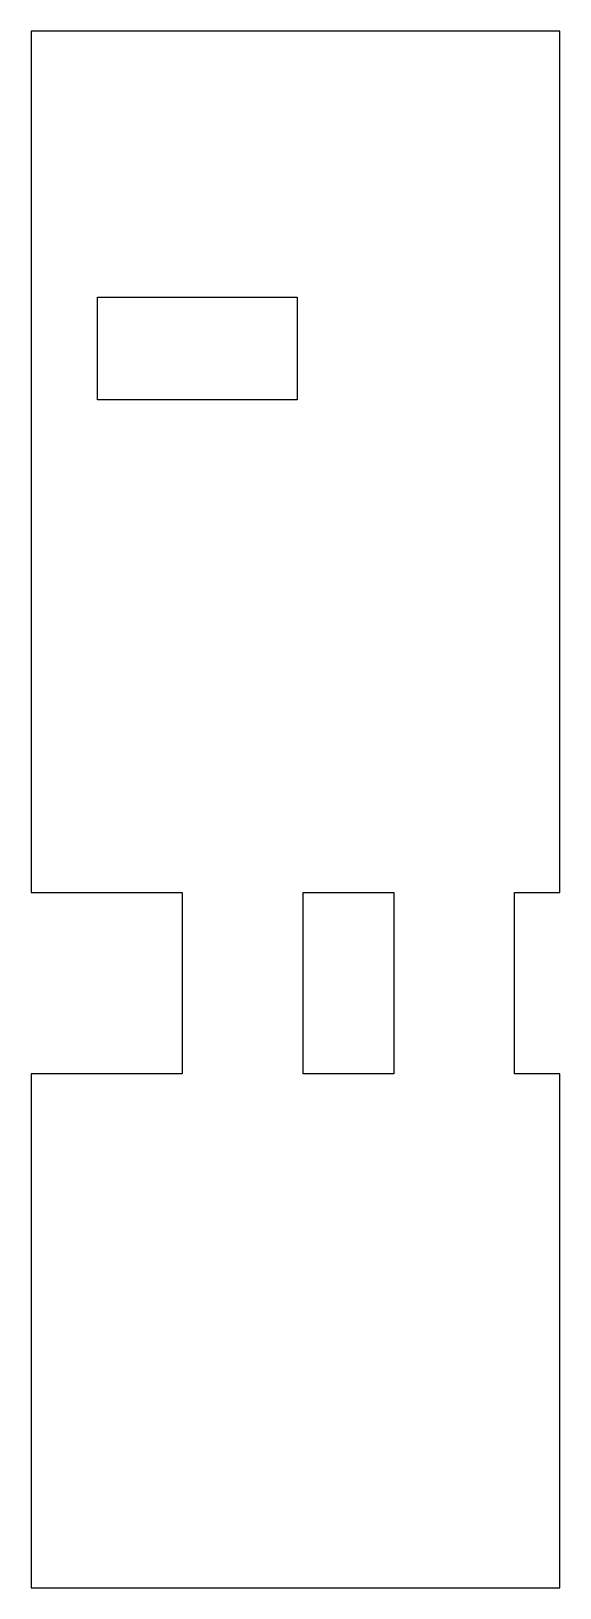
# Model space of a CAD drawing. Header units: metres. Extents: x -19.5 to -2, y 3 to 54.5.
import ezdxf

# ---------------------------------------------------------------- set-up
doc = ezdxf.new("R2010")
doc.units = ezdxf.units.M

msp = doc.modelspace()

# ---------------------------------------------------------------- linework, layer by layer
for p, q in [((-2, 54.5), (-19.5, 54.5)), ((-19.5, 54.5), (-19.5, 26)), ((-2, 26), (-2, 54.5)), ((-17.3, 42.3), (-17.3, 45.7)), ((-17.3, 45.7), (-10.7, 45.7)), ((-10.7, 45.7), (-10.7, 42.3)), ((-10.7, 42.3), (-17.3, 42.3)), ((-19.5, 26), (-14.5, 26)), ((-14.5, 26), (-14.5, 20.01)), ((-10.5, 20.01), (-10.5, 26)), ((-10.5, 26), (-7.5, 26)), ((-7.5, 26), (-7.5, 20.01)), ((-3.5, 20.01), (-3.5, 26)), ((-3.5, 26), (-2, 26)), ((-14.5, 20.01), (-19.5, 20.01)), ((-19.5, 20.01), (-19.5, 3)), ((-7.5, 20.01), (-10.5, 20.01)), ((-2, 20.01), (-3.5, 20.01)), ((-2, 3), (-2, 20.01)), ((-19.5, 3), (-2, 3))]:
    msp.add_line(p, q)

doc.saveas('drawing.dxf')
